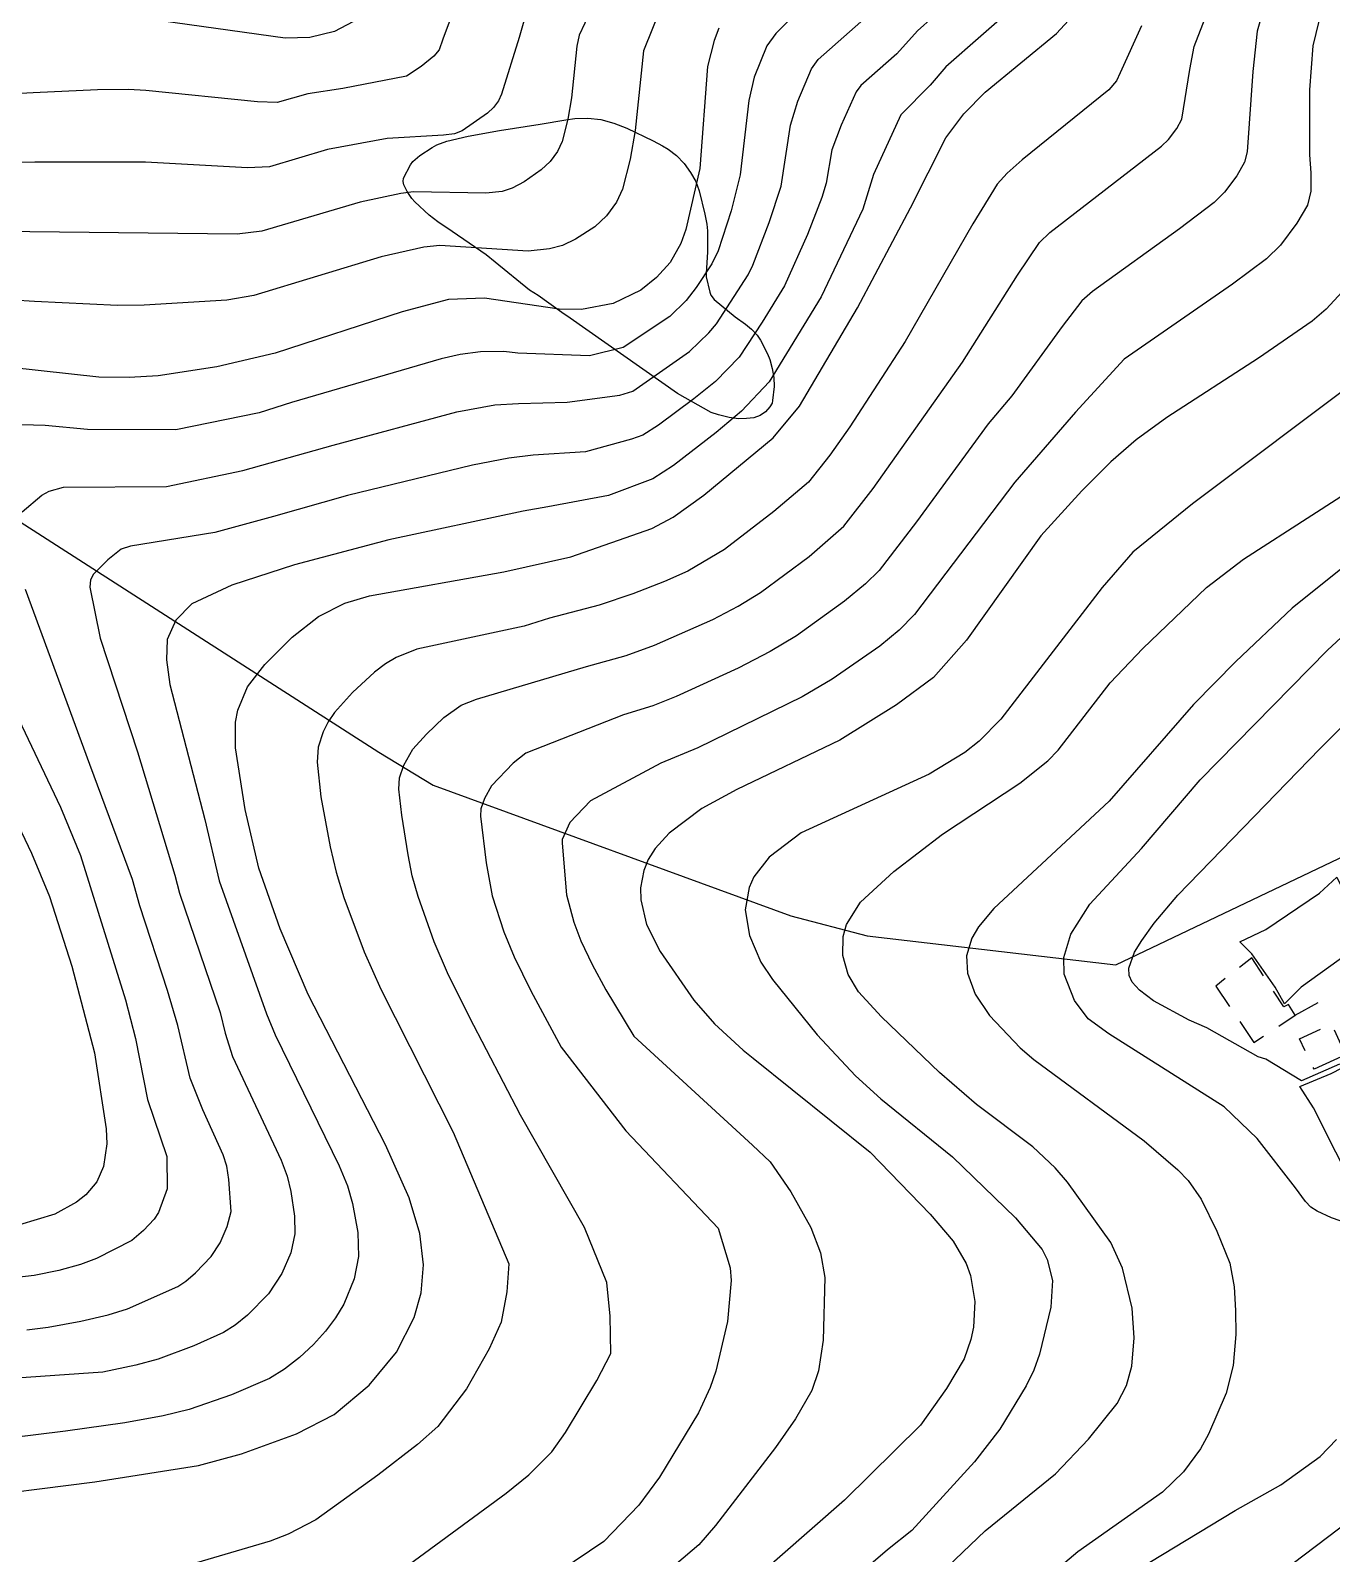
# Model space of a CAD drawing. Extents: x 197794 to 200030, y 561152 to 563931.
# Drawn here: x 198874.4 to 199051.9, y 561663.4 to 561871.2 of the extents above; entities that cross this region are included whole.
import ezdxf

# ---------------------------------------------------------------- set-up
doc = ezdxf.new("R2010")
doc.units = 0
doc.linetypes.add('5M2P5', pattern=[7.5, 5, -2.5])
for name, color, linetype in [('B0014111', 7, 'CONTINUOUS'), ('B0014116', 7, '5M2P5'), ('E0022112', 5, 'CONTINUOUS'), ('F0017111', 30, 'CONTINUOUS'), ('F0017114', 7, 'CONTINUOUS'), ('F0047224', 7, 'CONTINUOUS'), ('G0037213', 32, 'CONTINUOUS')]:
    doc.layers.add(name, color=color, linetype=linetype)

msp = doc.modelspace()

# ---------------------------------------------------------------- linework, layer by layer
at = {"layer": 'B0014111', "flags": 128}
for points in [[(199045.492, 561738.393), (199044.197, 561740.642), (199041.01, 561745.199), (199039.37, 561746.855), (199042.912, 561748.508), (199050.241, 561753.491), (199052.634, 561755.653), (199053.755, 561753.283), (199055.741, 561750.031), (199058.224, 561747.732), (199055.545, 561746.246), (199047.764, 561740.671)], [(199071.066, 561715.546), (199068.107, 561714.442), (199059.468, 561710.2), (199057.026, 561708.621), (199055.528, 561712.119), (199049.426, 561724.204), (199047.551, 561727.11), (199051.849, 561728.899), (199058.119, 561732.094), (199062.064, 561734.373), (199063.413, 561730.803), (199069.494, 561718.447)]]:
    msp.add_lwpolyline(points, close=True, dxfattribs=at)
at = {"layer": 'B0014116', "flags": 128}
for points in [[(199046.92, 561736.814), (199046.04, 561738.286), (199045.388, 561737.976), (199041.001, 561744.641), (199036.099, 561740.811), (199041.29, 561733.109)], [(199053.81, 561731.432), (199049.525, 561729.462), (199047.512, 561733.608), (199051.895, 561735.601)]]:
    msp.add_lwpolyline(points, close=True, dxfattribs=at)
at = {"layer": 'E0022112', "flags": 128}
msp.add_lwpolyline([(198794.875, 561891.691), (198835.444, 561843.268), (198849.204, 561825.789), (198871.701, 561804.949), (198921.91, 561772.727), (198929.326, 561768.22), (198978.113, 561750.364), (198988.514, 561747.653), (199022.448, 561743.682), (199055.862, 561759.623)], dxfattribs=at)
at = {"layer": 'F0017111'}
for points, elevation in [([(198925.23, 561661.32), (198939.26, 561671.61), (198942.39, 561674.11), (198945.52, 561677.28), (198947.39, 561679.91), (198951.63, 561686.99), (198953.55, 561690.69), (198953.47, 561695.78), (198953.01, 561700.38), (198949.95, 561707.89), (198941.22, 561723.21), (198934.27, 561736.58), (198931.29, 561742.59), (198929.44, 561746.83), (198927.25, 561753.01), (198926.47, 561755.84), (198925.89, 561758.7), (198925.02, 561764.1), (198924.63, 561767.67), (198924.73, 561769.2), (198925.33, 561770.95), (198926.56, 561773.13), (198928.39, 561775.16), (198930.78, 561777.42), (198933.12, 561779.1), (198935.22, 561779.95), (198950.24, 561784.4), (198955.63, 561785.9), (198959.52, 561787.3), (198967.48, 561790.79), (198970.95, 561792.62), (198973.97, 561794.47), (198980.61, 561799.41), (198985.34, 561803.52), (198989.35, 561808.68), (199001.56, 561825.89), (199009.04, 561837.78), (199012.06, 561842.24), (199013.46, 561843.61), (199028.7, 561855.38), (199029.63, 561856.3), (199030.77, 561857.81), (199031.48, 561859.04), (199032.58, 561865.85), (199033.14, 561868.96), (199037.03, 561878.99)], 365), ([(199051.7, 561878.86), (199049.36, 561869.07), (199048.89, 561863.04), (199048.88, 561854.18), (199049.08, 561851.75), (199049.06, 561849.25), (199048.6, 561847.35), (199047.18, 561844.88), (199044.91, 561841.86), (199043.04, 561840.01), (199038.36, 561836.54), (199023.62, 561826.34), (199016.98, 561819.07), (199008.66, 561809.55), (198994.99, 561791.47), (198992.9, 561789.37), (198990.24, 561787.16), (198983.78, 561782.66), (198979.67, 561780.27), (198965.41, 561773.32), (198960.36, 561771.2), (198950.79, 561766.07), (198947.97, 561763.1), (198946.93, 561760.79), (198946.9, 561760.28), (198947.51, 561753.26), (198948.52, 561749.53), (198949.48, 561746.97), (198951, 561743.76), (198952.88, 561740.27), (198956.68, 561733.97), (198972.91, 561719.11), (198975.3, 561716.83), (198978.1, 561712.72), (198980.87, 561707.86), (198982.15, 561704.4), (198982.74, 561701.07), (198982.51, 561692.5), (198981.89, 561688.32), (198980.98, 561685.62), (198978.75, 561681.75), (198976.01, 561677.84), (198967.83, 561667.2), (198965.57, 561664.59), (198962.51, 561661.99)], 355), ([(198953.09, 561878.73), (198949.25, 561870.5), (198948.9, 561869.02), (198948.19, 561861.98), (198947.68, 561859.07), (198946.9, 561856.01), (198946.27, 561854.66), (198945.27, 561853.27), (198944.06, 561852.13), (198941.72, 561850.53), (198940.11, 561849.66), (198938.71, 561849.2), (198936.5, 561848.97), (198926.65, 561849.14), (198924.9, 561848.94), (198919.37, 561847.74), (198905.92, 561843.77), (198902.58, 561843.39), (198866.15, 561843.76)], 410), ([(199003.94, 561878.78), (198995.39, 561871.1), (198992.6, 561867.99), (198987.66, 561863.64), (198987.04, 561862.79), (198985, 561858.25), (198983.73, 561854.87), (198982.92, 561850.31), (198982.37, 561848.36), (198980.39, 561843.35), (198977.27, 561836.32), (198974.23, 561831.36), (198971.06, 561826.58), (198967.85, 561823.29), (198964.89, 561820.93), (198960.06, 561817.32), (198957.92, 561815.96), (198956.36, 561815.41), (198950.1, 561813.7), (198942.96, 561813.23), (198939.66, 561812.83), (198934.68, 561811.86), (198917.61, 561807.73), (198907.52, 561804.87), (198899.52, 561802.67), (198888.04, 561800.82), (198886.73, 561800.42), (198884.91, 561798.96), (198882.98, 561796.97), (198882.57, 561796.2), (198882.45, 561795.22), (198883.87, 561788.28), (198888.97, 561772.76), (198894.09, 561755.91), (198894.71, 561753.46), (198900.25, 561737.21), (198900.93, 561734.39), (198901.96, 561731.2), (198908.58, 561717.04), (198909.39, 561714.89), (198909.89, 561712.79), (198910.38, 561709.43), (198910.43, 561706.99), (198909.88, 561704.43), (198908.69, 561701.59), (198906.84, 561698.81), (198904, 561695.9), (198902.32, 561694.54), (198900.73, 561693.55), (198896.68, 561691.74), (198891.81, 561689.91), (198888.74, 561689.07), (198884.25, 561688.15), (198869.14, 561687.11)], 385), ([(198943.39, 561878.38), (198941.05, 561870.22), (198938.63, 561862.48), (198938.21, 561861.58), (198937.54, 561860.65), (198936.74, 561859.9), (198933.26, 561857.47), (198932.21, 561857.06), (198930.74, 561856.9), (198923.05, 561856.44), (198914.89, 561854.91), (198906.98, 561852.55), (198903.97, 561852.41), (198890.05, 561853.21), (198874.95, 561853.18), (198869.36, 561853.05)], 415), ([(198932.62, 561875.39), (198930.62, 561869.98), (198930.15, 561868.5), (198929.41, 561867.66), (198927.67, 561866.24), (198925.7, 561864.91), (198916.98, 561863.23), (198912.21, 561862.52), (198908.05, 561861.33), (198905.36, 561861.42), (198890.13, 561862.97), (198887.75, 561863.09), (198883.5, 561863.05), (198874.73, 561862.65), (198863.18, 561862.04)], 420), ([(198873.23, 561805.49), (198875.94, 561807.76), (198876.93, 561808.3), (198878.89, 561808.88), (198892.92, 561808.93), (198903.35, 561811.13), (198915.66, 561814.61), (198932.53, 561819.12), (198937.72, 561820.07), (198940.96, 561820.29), (198947.58, 561820.45), (198954.8, 561821.41), (198956.58, 561821.94), (198964.29, 561827.37), (198966.94, 561829.92), (198967.96, 561831.13), (198972.31, 561837.82), (198972.95, 561839.16), (198975.18, 561844.96), (198976.78, 561849.91), (198978.07, 561858.23), (198979.06, 561861.51), (198980.94, 561865.93), (198981.86, 561867.2), (198990.42, 561874.77)], 390), ([(199043.14, 561876.04), (199041.73, 561871.05), (199041.16, 561865.58), (199040.38, 561854.62), (199040.04, 561853.2), (199038.98, 561851.35), (199037.27, 561849.08), (199035.87, 561847.69), (199031.14, 561844.09), (199019.29, 561835.54), (199017.84, 561834.29), (199015.13, 561830.8), (199008.28, 561821.32), (199005.06, 561817.51), (198995.28, 561804.15), (198990.17, 561797.5), (198988.31, 561795.68), (198985.42, 561793.29), (198978.88, 561788.57), (198975.31, 561786.45), (198970.92, 561784.19), (198962.47, 561780.31), (198959.28, 561779.05), (198955.3, 561777.8), (198941.95, 561772.59), (198940.23, 561771.22), (198937.26, 561768.11), (198936.34, 561766.41), (198935.83, 561765), (198935.76, 561763.98), (198936.54, 561757.6), (198937.38, 561753.13), (198938.98, 561748.18), (198940.39, 561744.78), (198942.63, 561740.17), (198946.77, 561732.46), (198955.62, 561721.06), (198968.2, 561707.78), (198969.85, 561702.37), (198969.98, 561700.66), (198969.5, 561695.06), (198967.88, 561688.28), (198967.12, 561686.03), (198965.54, 561682.61), (198960.22, 561673.83), (198957.4, 561669.98), (198952.59, 561665.05), (198946.6, 561661.01)], 360), ([(198960.36, 561874.27), (198958.01, 561868.38), (198956.89, 561857.5), (198956.21, 561853.62), (198955.17, 561849.53), (198954.33, 561847.74), (198952.99, 561845.88), (198951.38, 561844.37), (198948.74, 561842.68), (198946.96, 561841.84), (198945.21, 561841.35), (198942.27, 561841.04), (198930.25, 561841.84), (198928.06, 561841.61), (198922.23, 561840.27), (198904.85, 561834.99), (198901.18, 561834.38), (198889.89, 561833.69), (198886.26, 561833.65), (198874.92, 561834.18), (198860.53, 561835.1)], 405), ([(199008.82, 561874.56), (198999.29, 561866.19), (198997.14, 561863.69), (198993.15, 561859.65), (198989.4, 561851.51), (198987.96, 561846.8), (198982.24, 561834.82), (198975.18, 561823.24), (198971.4, 561819.22), (198967.93, 561816.3), (198962.11, 561811.8), (198959.27, 561809.98), (198953.24, 561807.73), (198944.96, 561806.18), (198941.6, 561805.59), (198923.28, 561801.66), (198910.41, 561798.27), (198901.84, 561795.49), (198896.39, 561792.94), (198894.19, 561790.74), (198893.03, 561788.08), (198892.92, 561785.3), (198893.38, 561781.94), (198898.18, 561763.53), (198900.12, 561755.18), (198906.6, 561737.02), (198907.77, 561734.15), (198916.5, 561716.28), (198917.61, 561713.55), (198918.33, 561711.14), (198919.06, 561707.17), (198919.13, 561703.92), (198918.54, 561700.85), (198917.11, 561697.41), (198916.01, 561695.54), (198914.65, 561693.71), (198913.01, 561691.91), (198911.1, 561690.13), (198909.05, 561688.53), (198906.99, 561687.29), (198901.8, 561685.04), (198896.02, 561683.05), (198892.5, 561682.19), (198887.24, 561681.22), (198879.15, 561680.08), (198868.06, 561678.72)], 380), ([(198977.95, 561872.59), (198976.05, 561870.76), (198974.83, 561869.07), (198973.13, 561864.77), (198972.4, 561861.6), (198971.19, 561851.47), (198969.96, 561846.56), (198968.2, 561841.11), (198967.35, 561839.31), (198965.22, 561836.12), (198963.85, 561834.31), (198961.61, 561832.15), (198955.23, 561827.92), (198950.65, 561826.77), (198940.86, 561827.15), (198938.96, 561827.35), (198935.78, 561827.31), (198932.99, 561826.94), (198930.39, 561826.38), (198910.01, 561820.41), (198905.58, 561819.01), (198894.19, 561816.69), (198882.17, 561816.72), (198876.38, 561817.26), (198873.21, 561817.36)], 395), ([(199025.98, 561871.79), (199023.04, 561865.37), (199022.57, 561864.28), (199021.53, 561863.06), (199009.68, 561853.5), (199007.62, 561851.68), (199006.28, 561850.2), (199002.95, 561844.76), (198993.72, 561828.73), (198986.19, 561817.07), (198983.42, 561813.21), (198980.52, 561809.55), (198975.79, 561805.54), (198969.07, 561800.37), (198964.05, 561797.4), (198960.89, 561795.97), (198956.57, 561794.3), (198951.99, 561792.75), (198945.17, 561790.99), (198941.72, 561789.9), (198927.09, 561786.74), (198924.29, 561785.61), (198922.83, 561784.76), (198921.32, 561783.62), (198918.29, 561780.86), (198915.86, 561778.14), (198915, 561776.86), (198914.33, 561775.48), (198913.63, 561773.4), (198913.49, 561771.36), (198914.01, 561766.6), (198915.25, 561759.8), (198916.07, 561756.35), (198917.12, 561752.88), (198919.9, 561745.48), (198922.2, 561740.4), (198932.06, 561720.86), (198939.66, 561702.91), (198939.39, 561699.11), (198938.59, 561694.94), (198936.98, 561691.3), (198933.86, 561685.88), (198929.96, 561680.71), (198927.19, 561678.26), (198921.78, 561674.09), (198913.31, 561668), (198909.55, 561666.04), (198907.08, 561665.06), (198893.17, 561660.99)], 370), ([(199055.88, 561823.8), (199032.93, 561806.58), (199024.78, 561799.98), (199020.58, 561795.18), (199006.79, 561777.23), (199003.83, 561774.19), (199001.84, 561772.66), (198997, 561769.69), (198979.51, 561761.71), (198975.16, 561758.41), (198973.09, 561755.7), (198972.42, 561754.25), (198971.91, 561751.19), (198972.48, 561747.7), (198974.01, 561744.05), (198975.6, 561741.68), (198981.72, 561734.14), (198986.94, 561728.58), (198990.42, 561725.4), (199000.19, 561717.52), (199008.77, 561709.19), (199012.4, 561704.89), (199013.11, 561703.5), (199013.84, 561700.64), (199013.61, 561696.98), (199012.05, 561690.61), (199011.28, 561688.39), (199010.23, 561686.26), (199006.64, 561680.37), (199003.18, 561675.89), (198994.61, 561666.52), (198991.3, 561663.89), (198984.86, 561658.33)], 345), ([(198998.48, 561660.61), (199004.65, 561666.47), (199014.21, 561674.26), (199018.72, 561679.01), (199022.64, 561683.87), (199023.93, 561686.33), (199024.65, 561688.94), (199024.96, 561692.82), (199024.71, 561696.88), (199023.36, 561702.34), (199021.78, 561705.81), (199015.89, 561714.06), (199014.18, 561716.02), (199011.12, 561718.86), (199003.45, 561724.63), (198998.39, 561729.01), (198990.48, 561736.63), (198987.37, 561740), (198985.95, 561742.4), (198985.21, 561744.96), (198985.24, 561747.57), (198985.71, 561749.22), (198987.61, 561752.27), (198992.16, 561756.44), (198998.83, 561761.53), (199009.37, 561768.5), (199013.17, 561771.51), (199014.59, 561773), (199021.68, 561782.18), (199026.13, 561786.86), (199034.85, 561795.16), (199039.86, 561799.03), (199058.55, 561811.04)], 340), ([(199066.92, 561808.68), (199046.5, 561792.34), (199038.85, 561785.1), (199033.04, 561779.2), (199021.54, 561766.03), (199005.82, 561751.38), (199003.72, 561748.89), (199002.82, 561747.33), (199002.11, 561744.93), (199002.22, 561742.56), (199003.25, 561739.68), (199005.21, 561736.77), (199009.41, 561732.4), (199011.27, 561730.78), (199026.31, 561719.67), (199030.94, 561715.75), (199032.33, 561714.27), (199034.11, 561711.73), (199036.25, 561707.39), (199038, 561703), (199038.59, 561699.78), (199038.79, 561696.55), (199038.84, 561693.28), (199038.47, 561689.03), (199037.52, 561685.29), (199035.12, 561679.69), (199034.02, 561677.67), (199031.68, 561674.56), (199028.82, 561671.77), (199017.26, 561663.64), (199014.07, 561660.89)], 335), ([(198873.86, 561693.89), (198876.81, 561694.29), (198881.25, 561695.08), (198884.98, 561695.95), (198887.6, 561696.77), (198894.47, 561699.82), (198895.59, 561700.55), (198896.89, 561701.68), (198899.03, 561703.91), (198900.27, 561705.76), (198901.21, 561708.01), (198901.74, 561710.06), (198901.45, 561714.44), (198901.17, 561716.23), (198900.65, 561717.79), (198897.87, 561723.94), (198896.15, 561728.25), (198894.48, 561735.43), (198893.09, 561740.22), (198889.31, 561751.73), (198888.3, 561755.33), (198882.48, 561771.02), (198873.7, 561794.88)], 390), ([(199053.071, 561708.783), (199051.868, 561709.167), (199049.95, 561710.094), (199049.089, 561710.657), (199048.352, 561711.417), (199046.988, 561713.271), (199041.74, 561720.03), (199037.26, 561724.31), (199021.5, 561734.27), (199018.7, 561736.34), (199016.83, 561738.85), (199015.43, 561742.43), (199015.38, 561744.72), (199016.34, 561747.88), (199018.93, 561751.97), (199025.95, 561759.56), (199033.98, 561768.93), (199051.36, 561786.63), (199056.89, 561791.78)], 330), ([(198867.89, 561787.42), (198878.46, 561765.21), (198881.2, 561758.6), (198887.33, 561738.91), (198888.71, 561733.65), (198890.33, 561725.31), (198892.96, 561717.56), (198893.04, 561713.14), (198891.84, 561709.93), (198891.23, 561709.01), (198889.79, 561707.45), (198888.21, 561706.08), (198883.39, 561703.64), (198881.22, 561702.82), (198878.26, 561702.02), (198874.89, 561701.34), (198867.74, 561700.5)], 395), ([(199027.09, 561662.22), (199038.74, 561669.26), (199044.99, 561672.77), (199050.34, 561676.62), (199052.57, 561678.97)], 330)]:
    msp.add_lwpolyline(points, dxfattribs=dict(at, elevation=elevation))
at = {"layer": 'F0017114'}
for points, elevation in [([(198864.43, 561670.8), (198883.16, 561673.18), (198897.29, 561675.4), (198903.17, 561676.98), (198910.68, 561679.71), (198915.83, 561682.36), (198920.58, 561686.35), (198924.33, 561690.87), (198926.74, 561695.61), (198927.67, 561698.95), (198927.98, 561702.76), (198927.49, 561707.05), (198926.05, 561711.91), (198922.81, 561719.15), (198912.27, 561739.65), (198908.44, 561748.6), (198905.53, 561756.9), (198903.68, 561764.9), (198902.34, 561773.31), (198902.37, 561776.79), (198902.67, 561778.42), (198903.97, 561781.62), (198906.34, 561784.68), (198910.06, 561788.41), (198913.67, 561791.23), (198917.26, 561793.02), (198920.65, 561794.05), (198938.97, 561797.33), (198948.1, 561799.37), (198959.16, 561803.21), (198962.08, 561804.79), (198966.27, 561807.75), (198975.69, 561815.58), (198979.29, 561819.9), (198987.2, 561833.32), (198994.46, 561846.95), (198999.26, 561856.52), (199001.74, 561859.79), (199004.63, 561862.75), (199014.36, 561870.74), (199018.72, 561875.53)], 375), ([(198919.2, 561872.77), (198915.85, 561871.04), (198912.47, 561870.22), (198909.11, 561870.11), (198890.21, 561872.73)], 425), ([(198968.3, 561871.46), (198967.64, 561869.81), (198966.76, 561866.26), (198965.7, 561852.31), (198963.78, 561844.02), (198963.12, 561842.09), (198961.66, 561839.53), (198959.78, 561837.45), (198957.64, 561835.75), (198953.88, 561833.9), (198949.55, 561833.09), (198946.53, 561833.13), (198936.3, 561834.62), (198931.39, 561834.47), (198925.09, 561832.8), (198907.77, 561827.13), (198899.8, 561825.29), (198891.78, 561824.05), (198887.83, 561823.81), (198883.71, 561823.87), (198867.51, 561825.65)], 400), ([(199053.9, 561836.12), (199051.18, 561833.15), (199049.23, 561831.51), (199041.91, 561826.46), (199029.4, 561818.38), (199025.23, 561815.32), (199021.8, 561812.3), (199017.82, 561808.36), (199012.22, 561802.2), (199002.07, 561788), (198997.57, 561782.89), (198992.54, 561779.19), (198984.82, 561774.34), (198970.74, 561767.62), (198965.98, 561765.03), (198961.54, 561761.67), (198959.62, 561759.56), (198958.67, 561758.09), (198958.04, 561756.59), (198957.62, 561754.22), (198957.67, 561752.56), (198958.44, 561749.2), (198960.28, 561745.5), (198964.89, 561738.88), (198967.72, 561735.65), (198971.62, 561732.06), (198972.99, 561730.97), (198988.94, 561718.15), (198997.15, 561709.7), (199000.25, 561706), (199002.05, 561702.97), (199002.64, 561701.32), (199003.21, 561697.79), (199003.04, 561694.26), (199002.69, 561692.57), (199001.76, 561689.97), (198999.38, 561685.91), (198995.8, 561680.92), (198985.45, 561670.66), (198968.18, 561655.52)], 350), ([(199052.987, 561730.16), (199047.791, 561727.877), (199042.93, 561730.83), (199041.9, 561731.14), (199034.87, 561735.11), (199032.45, 561736.13), (199027.59, 561738.8), (199025.7, 561740.24), (199024.68, 561741.32), (199024.28, 561742.26), (199024.23, 561743.25), (199025.01, 561745.42), (199026.01, 561747), (199027.7, 561749.4), (199030.94, 561753.21), (199050.31, 561773.17), (199063.18, 561785.94)], 325), ([(198870.47, 561767.44), (198874.52, 561758.92), (198876.97, 561753.03), (198880.02, 561743.54), (198883.13, 561731.69), (198884.71, 561721.32), (198884.8, 561719.29), (198884.35, 561716.21), (198883.42, 561714.11), (198881.94, 561712.34), (198880.67, 561711.32), (198877.68, 561709.68), (198872.86, 561708.22)], 400), ([(199043.46, 561659.68), (199056.05, 561669.19)], 325)]:
    msp.add_lwpolyline(points, dxfattribs=dict(at, elevation=elevation))
at = {"layer": 'F0047224', "flags": 128}
msp.add_lwpolyline([(199046.92, 561736.814), (199050.053, 561738.547)], dxfattribs=at)
at = {"layer": 'G0037213', "flags": 128}
msp.add_lwpolyline([(198948.005, 561831.923), (198946.854, 561832.708), (198943.63, 561834.985), (198942.461, 561835.752), (198937.761, 561839.551), (198936.533, 561840.537), (198931.916, 561843.758), (198929.955, 561845.062), (198928.775, 561845.952), (198926.826, 561847.793), (198926.395, 561848.254), (198925.781, 561849.174), (198925.338, 561850.095), (198925.202, 561850.555), (198925.272, 561851.022), (198926.228, 561852.834), (198926.523, 561853.283), (198927.479, 561854.098), (198929.184, 561855.202), (198929.798, 561855.551), (198931.203, 561856.071), (198934.071, 561856.739), (198938.356, 561857.52), (198943.928, 561858.401), (198947.434, 561858.987), (198948.65, 561859.152), (198950.427, 561859.2), (198952.204, 561858.994), (198953.98, 561858.523), (198955.752, 561857.851), (198959.317, 561856.122), (198960.616, 561855.444), (198961.384, 561854.972), (198962.512, 561854.087), (198963.557, 561852.996), (198964.449, 561851.798), (198965.14, 561850.564), (198965.618, 561849.278), (198966.393, 561846.096), (198966.659, 561844.733), (198966.765, 561843.824), (198966.731, 561840.973), (198966.561, 561838.021), (198966.549, 561837.532), (198967.087, 561835.454), (198967.223, 561835.064), (198967.672, 561834.451), (198970.542, 561832.102), (198971.929, 561831.1), (198972.75, 561830.427), (198973.506, 561829.589), (198973.96, 561828.934), (198974.929, 561827.051), (198975.272, 561826.261), (198975.591, 561825.056), (198975.792, 561823.817), (198975.84, 561822.572), (198975.64, 561820.688), (198975.575, 561820.34), (198975.268, 561819.797), (198974.655, 561819.136), (198973.917, 561818.616), (198973.049, 561818.332), (198972.07, 561818.208), (198970.984, 561818.202), (198969.703, 561818.378), (198968.244, 561818.708), (198967.265, 561819.033), (198962.665, 561821.652)], close=True, dxfattribs=at)

doc.saveas('drawing.dxf')
